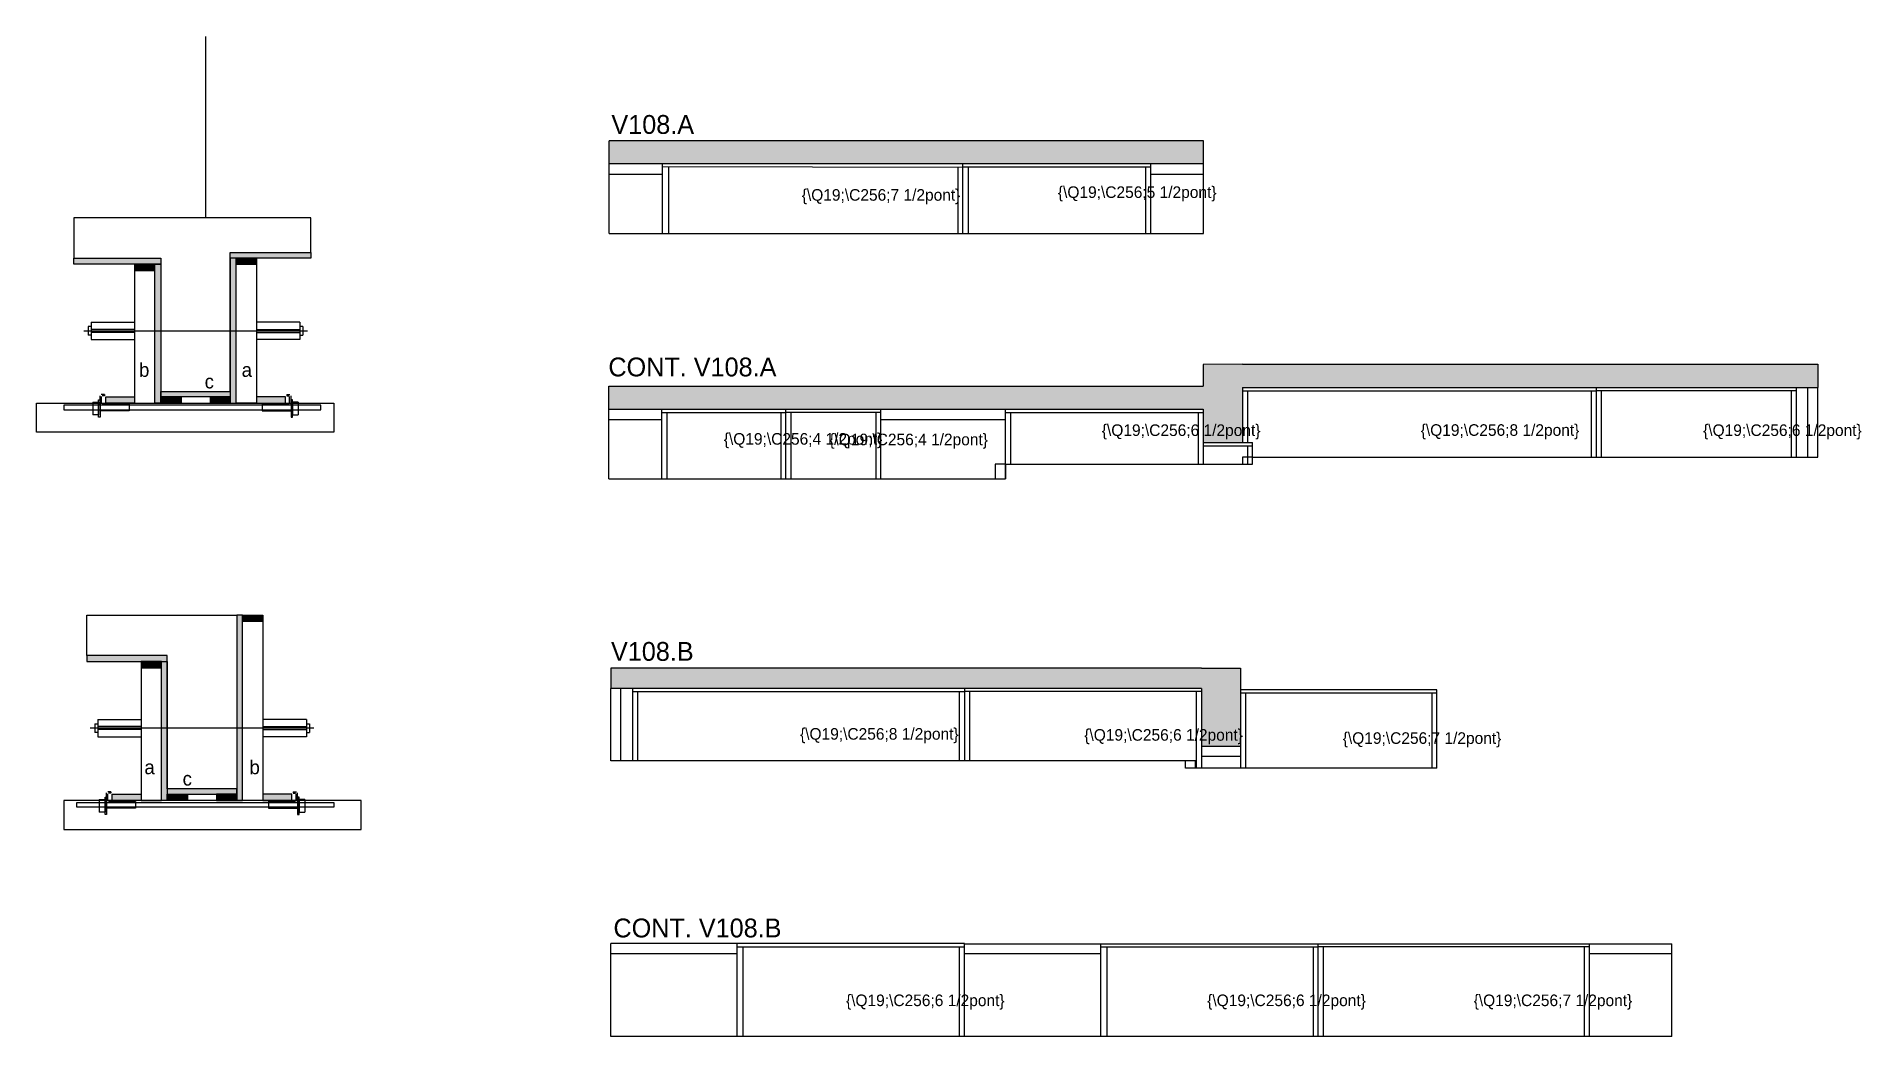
# Model space of a CAD drawing. Header units: metres. Extents: x 1705 to 2964, y 13934 to 14624.
import ezdxf

# ---------------------------------------------------------------- set-up
doc = ezdxf.new("R2010")
doc.units = ezdxf.units.M
for name, color, linetype in [('barrote', 7, 'Continuous'), ('CONCRETO', 7, 'Continuous'), ('COTA', 7, 'Continuous'), ('detalhes', 7, 'Continuous'), ('Hachura', 7, 'Continuous'), ('Madeira', 7, 'Continuous'), ('Painéis', 7, 'Continuous'), ('presilha', 7, 'Continuous'), ('SARR_2.2x7', 7, 'Continuous'), ('SARR_3.5x7', 7, 'Continuous'), ('SCO-___-LAJ', 7, 'Continuous'), ('TENSOR', 7, 'Continuous'), ('texto', 7, 'Continuous'), ('Texto Seção', 7, 'Continuous')]:
    doc.layers.add(name, color=color, linetype=linetype)

msp = doc.modelspace()

# ---------------------------------------------------------------- hatches: boundary and pattern name
at = {"layer": 'COTA'}
h = msp.add_hatch(color=7, dxfattribs=at)
h.dxf.hatch_style = 1
h.paths.add_polyline_path([(2510.6, 14552.4), (2100.6, 14552.4), (2100.6, 14536.4), (2510.6, 14536.4), (2510.6, 14552.4)])
h = msp.add_hatch(color=7, dxfattribs=at)
h.dxf.hatch_style = 1
h.paths.add_polyline_path([(2934.4, 14382.1), (2934.4, 14398.2), (2934.4, 14398.2), (2537.4, 14398.2), (2537.4, 14398.2), (2510.4, 14398.1), (2510.4, 14398.1), (2510.4, 14383.1), (2510.4, 14383.1), (2100.4, 14383.1), (2100.4, 14383.1), (2100.4, 14367.1), (2100.4, 14367.1), (2510.4, 14367.1), (2510.4, 14367.1), (2510.4, 14344.1), (2510.4, 14344.1), (2537.4, 14344.1), (2537.4, 14344.1), (2537.4, 14382.1), (2537.4, 14382.1), (2934.4, 14382.1)])
h = msp.add_hatch(color=7, dxfattribs=at)
h.dxf.hatch_style = 1
h.paths.add_polyline_path([(2101.6, 14188.6), (2101.6, 14174.6), (2101.6, 14174.6), (2509.1, 14174.6), (2509.1, 14174.6), (2509.1, 14134.6), (2509.1, 14134.6), (2536.1, 14134.6), (2536.1, 14134.6), (2536.1, 14188.6), (2536.1, 14188.6), (2509.1, 14188.6), (2509.1, 14188.6), (2101.6, 14188.6)])
at = {"layer": 'Hachura'}
h = msp.add_hatch(color=7, dxfattribs=at)
h.dxf.hatch_style = 1
h.paths.add_polyline_path([(1731.2, 14467.3), (1731.2, 14471.3), (1731.2, 14471.3), (1791.2, 14471.3), (1791.2, 14471.3), (1791.2, 14467.3), (1791.2, 14467.3), (1731.2, 14467.3)])
h = msp.add_hatch(color=7, dxfattribs=at)
h.dxf.hatch_style = 1
h.paths.add_polyline_path([(1787.2, 14462.9), (1787.2, 14467.3), (1787.2, 14467.3), (1773.2, 14467.3), (1773.2, 14467.3), (1773.2, 14462.9), (1773.2, 14462.9), (1787.2, 14462.9)])
h = msp.add_hatch(color=7, dxfattribs=at)
h.dxf.hatch_style = 1
h.paths.add_polyline_path([(1787.2, 14467.3), (1791.2, 14467.3), (1791.2, 14467.3), (1791.2, 14371.3), (1791.2, 14371.3), (1787.2, 14371.3), (1787.2, 14371.3), (1787.2, 14467.3)])
h = msp.add_hatch(color=7, dxfattribs=at)
h.dxf.hatch_style = 1
h.paths.add_polyline_path([(1839.2, 14471.3), (1839.2, 14475.3), (1839.2, 14475.3), (1894.8, 14475.3), (1894.8, 14475.3), (1894.8, 14471.3), (1894.8, 14471.3), (1839.2, 14471.3)])
h = msp.add_hatch(color=7, dxfattribs=at)
h.dxf.hatch_style = 1
h.paths.add_polyline_path([(1843.2, 14471.3), (1839.2, 14471.3), (1839.2, 14471.3), (1839.2, 14371.3), (1839.2, 14371.3), (1843.2, 14371.3), (1843.2, 14371.3), (1843.2, 14471.3)])
h = msp.add_hatch(color=7, dxfattribs=at)
h.dxf.hatch_style = 1
h.paths.add_polyline_path([(1843.2, 14466.9), (1843.2, 14471.3), (1843.2, 14471.3), (1857.2, 14471.3), (1857.2, 14471.3), (1857.2, 14466.9), (1857.2, 14466.9), (1843.2, 14466.9)])
h = msp.add_hatch(color=7, dxfattribs=at)
h.dxf.hatch_style = 1
h.paths.add_polyline_path([(1791.2, 14375.7), (1791.2, 14379.3), (1791.2, 14379.3), (1839.2, 14379.3), (1839.2, 14379.3), (1839.2, 14375.7), (1839.2, 14375.7), (1791.2, 14375.7)])
h = msp.add_hatch(color=7, dxfattribs=at)
h.dxf.hatch_style = 1
h.paths.add_polyline_path([(1753.2, 14371.3), (1753.2, 14375.7), (1753.2, 14375.7), (1773.2, 14375.7), (1773.2, 14375.7), (1773.2, 14371.3), (1773.2, 14371.3), (1753.2, 14371.3)])
h = msp.add_hatch(color=7, dxfattribs=at)
h.dxf.hatch_style = 1
h.paths.add_polyline_path([(1791.2, 14371.3), (1791.2, 14375.7), (1791.2, 14375.7), (1805.2, 14375.7), (1805.2, 14375.7), (1805.2, 14371.3), (1805.2, 14371.3), (1791.2, 14371.3)])
h = msp.add_hatch(color=7, dxfattribs=at)
h.dxf.hatch_style = 1
h.paths.add_polyline_path([(1839.2, 14371.3), (1839.2, 14375.7), (1839.2, 14375.7), (1825.2, 14375.7), (1825.2, 14375.7), (1825.2, 14371.3), (1825.2, 14371.3), (1839.2, 14371.3)])
h = msp.add_hatch(color=7, dxfattribs=at)
h.dxf.hatch_style = 1
h.paths.add_polyline_path([(1877.2, 14371.3), (1877.2, 14375.7), (1877.2, 14375.7), (1857.2, 14375.7), (1857.2, 14375.7), (1857.2, 14371.3), (1857.2, 14371.3), (1877.2, 14371.3)])
h = msp.add_hatch(color=7, dxfattribs=at)
h.dxf.hatch_style = 1
h.paths.add_polyline_path([(1847.7, 14225.2), (1843.7, 14225.2), (1843.7, 14225.2), (1843.7, 14097.2), (1843.7, 14097.2), (1847.7, 14097.2), (1847.7, 14097.2), (1847.7, 14225.2)])
h = msp.add_hatch(color=7, dxfattribs=at)
h.dxf.hatch_style = 1
h.paths.add_polyline_path([(1847.7, 14220.8), (1847.7, 14225.2), (1847.7, 14225.2), (1861.7, 14225.2), (1861.7, 14225.2), (1861.7, 14220.8), (1861.7, 14220.8), (1847.7, 14220.8)])
h = msp.add_hatch(color=7, dxfattribs=at)
h.dxf.hatch_style = 1
h.paths.add_polyline_path([(1795.7, 14193.2), (1795.7, 14197.2), (1795.7, 14197.2), (1740.1, 14197.2), (1740.1, 14197.2), (1740.1, 14193.2), (1740.1, 14193.2), (1795.7, 14193.2)])
h = msp.add_hatch(color=7, dxfattribs=at)
h.dxf.hatch_style = 1
h.paths.add_polyline_path([(1791.7, 14188.8), (1791.7, 14193.2), (1791.7, 14193.2), (1777.7, 14193.2), (1777.7, 14193.2), (1777.7, 14188.8), (1777.7, 14188.8), (1791.7, 14188.8)])
h = msp.add_hatch(color=7, dxfattribs=at)
h.dxf.hatch_style = 1
h.paths.add_polyline_path([(1791.7, 14197.2), (1795.7, 14197.2), (1795.7, 14197.2), (1795.7, 14097.2), (1795.7, 14097.2), (1791.7, 14097.2), (1791.7, 14097.2), (1791.7, 14197.2)])
h = msp.add_hatch(color=7, dxfattribs=at)
h.dxf.hatch_style = 1
h.paths.add_polyline_path([(1757.7, 14097.2), (1757.7, 14101.6), (1757.7, 14101.6), (1777.7, 14101.6), (1777.7, 14101.6), (1777.7, 14097.2), (1777.7, 14097.2), (1757.7, 14097.2)])
h = msp.add_hatch(color=7, dxfattribs=at)
h.dxf.hatch_style = 1
h.paths.add_polyline_path([(1843.7, 14101.6), (1843.7, 14105.2), (1843.7, 14105.2), (1795.7, 14105.2), (1795.7, 14105.2), (1795.7, 14101.6), (1795.7, 14101.6), (1843.7, 14101.6)])
h = msp.add_hatch(color=7, dxfattribs=at)
h.dxf.hatch_style = 1
h.paths.add_polyline_path([(1795.7, 14097.2), (1795.7, 14101.6), (1795.7, 14101.6), (1809.7, 14101.6), (1809.7, 14101.6), (1809.7, 14097.2), (1809.7, 14097.2), (1795.7, 14097.2)])
h = msp.add_hatch(color=7, dxfattribs=at)
h.dxf.hatch_style = 1
h.paths.add_polyline_path([(1843.7, 14097.2), (1843.7, 14101.6), (1843.7, 14101.6), (1829.7, 14101.6), (1829.7, 14101.6), (1829.7, 14097.2), (1829.7, 14097.2), (1843.7, 14097.2)])
h = msp.add_hatch(color=7, dxfattribs=at)
h.dxf.hatch_style = 1
h.paths.add_polyline_path([(1881.7, 14097.2), (1881.7, 14101.6), (1881.7, 14101.6), (1861.7, 14101.6), (1861.7, 14101.6), (1861.7, 14097.2), (1861.7, 14097.2), (1881.7, 14097.2)])

# ---------------------------------------------------------------- linework, layer by layer
at = {"color": 7, "lineweight": 25}
for p, q in [((1741.2, 14424.2), (1741.2, 14418.2)), ((1743.2, 14424.2), (1741.2, 14424.2)), ((1743.2, 14418.2), (1741.2, 14418.2)), ((1743.2, 14427.2), (1743.2, 14415.2)), ((1743.2, 14427.2), (1773.2, 14427.2)), ((1773.2, 14422.2), (1743.2, 14422.2)), ((1773.2, 14420.2), (1743.2, 14420.2)), ((1887.2, 14427.2), (1857.2, 14427.2)), ((1857.2, 14422.2), (1887.2, 14422.2)), ((1857.2, 14420.2), (1887.2, 14420.2)), ((1887.2, 14427.2), (1887.2, 14415.2)), ((1889.2, 14424.2), (1887.2, 14424.2)), ((1887.2, 14418.2), (1889.2, 14418.2)), ((1889.2, 14424.2), (1889.2, 14418.2)), ((1743.2, 14415.2), (1773.2, 14415.2)), ((1887.2, 14415.2), (1857.2, 14415.2)), ((1747.7, 14153.2), (1747.7, 14141.2)), ((1747.7, 14153.2), (1777.7, 14153.2)), ((1891.7, 14153.2), (1861.7, 14153.2)), ((1891.7, 14153.2), (1891.7, 14141.2)), ((1745.7, 14150.2), (1745.7, 14144.2)), ((1745.7, 14150.2), (1747.7, 14150.2)), ((1747.7, 14144.2), (1745.7, 14144.2)), ((1777.7, 14148.2), (1747.7, 14148.2)), ((1777.7, 14146.2), (1747.7, 14146.2)), ((1747.7, 14141.2), (1777.7, 14141.2)), ((1861.7, 14148.2), (1891.7, 14148.2)), ((1861.7, 14146.2), (1891.7, 14146.2)), ((1891.7, 14141.2), (1861.7, 14141.2)), ((1891.7, 14150.2), (1893.7, 14150.2)), ((1891.7, 14144.2), (1893.7, 14144.2)), ((1893.7, 14150.2), (1893.7, 14144.2))]:
    msp.add_line(p, q, dxfattribs=at)
at = {"layer": 'barrote', "color": 7, "lineweight": 25}
for points in [[(1910.7, 14351.3), (1705.5, 14351.3), (1705.5, 14371.3), (1910.7, 14371.3)], [(1724.3, 14077.2), (1929.4, 14077.2), (1929.4, 14097.2), (1724.3, 14097.2)]]:
    msp.add_lwpolyline(points, close=True, dxfattribs=at)
at = {"layer": 'CONCRETO', "color": 7, "lineweight": 25}
for points in [[(1894.8, 14475.3), (1894.8, 14499.3), (1731.2, 14499.3), (1731.2, 14471.3), (1791.2, 14471.3), (1791.2, 14379.3), (1839.2, 14379.3), (1839.2, 14475.3)], [(1740.1, 14197.2), (1740.1, 14225.2), (1843.7, 14225.2), (1843.7, 14197.2), (1843.7, 14197.2), (1843.7, 14105.2), (1795.7, 14105.2), (1795.7, 14197.2)]]:
    msp.add_lwpolyline(points, close=True, dxfattribs=at)
at = {"layer": 'COTA', "color": 7, "lineweight": 25}
for p, q in [((2100.6, 14536.4), (2100.6, 14552.4)), ((2510.6, 14552.4), (2100.6, 14552.4)), ((2510.6, 14536.4), (2510.6, 14552.4)), ((2537.4, 14398.2), (2510.4, 14398.1)), ((2510.4, 14398.1), (2510.4, 14383.1)), ((2537.4, 14398.2), (2934.4, 14398.2)), ((2934.4, 14398.2), (2934.4, 14382.1)), ((2100.4, 14367.1), (2100.4, 14383.1)), ((2100.4, 14383.1), (2510.4, 14383.1)), ((2101.6, 14188.6), (2101.6, 14174.6)), ((2509.1, 14188.6), (2101.6, 14188.6)), ((2509.1, 14188.6), (2536.1, 14188.6)), ((2536.1, 14188.6), (2536.1, 14173.6)), ((2671.6, 14173.6), (2671.6, 14173.6))]:
    msp.add_line(p, q, dxfattribs=at)
at = {"layer": 'Defpoints', "color": 7, "lineweight": 25}
msp.add_line((1822.4, 14499.3), (1822.4, 14624.3), dxfattribs=at)
at = {"layer": 'Madeira', "color": 7, "lineweight": 25}
for points in [[(1787.2, 14462.9), (1787.2, 14467.3), (1773.2, 14467.3), (1773.2, 14462.9)], [(1787.2, 14467.3), (1773.2, 14467.3), (1773.2, 14371.3), (1787.2, 14371.3)], [(1843.2, 14466.9), (1843.2, 14471.3), (1857.2, 14471.3), (1857.2, 14466.9)], [(1843.2, 14471.3), (1857.2, 14471.3), (1857.2, 14371.3), (1843.2, 14371.3)], [(1753.2, 14371.3), (1753.2, 14375.7), (1773.2, 14375.7), (1773.2, 14371.3)], [(1791.2, 14371.3), (1791.2, 14375.7), (1805.2, 14375.7), (1805.2, 14371.3)], [(1839.2, 14371.3), (1839.2, 14375.7), (1825.2, 14375.7), (1825.2, 14371.3)], [(1877.2, 14371.3), (1877.2, 14375.7), (1857.2, 14375.7), (1857.2, 14371.3)], [(1847.7, 14220.8), (1847.7, 14225.2), (1861.7, 14225.2), (1861.7, 14220.8)], [(1847.7, 14225.2), (1861.7, 14225.2), (1861.7, 14097.2), (1847.7, 14097.2)], [(1791.7, 14188.8), (1791.7, 14193.2), (1777.7, 14193.2), (1777.7, 14188.8)], [(1791.7, 14193.2), (1777.7, 14193.2), (1777.7, 14097.2), (1791.7, 14097.2)], [(1757.7, 14097.2), (1757.7, 14101.6), (1777.7, 14101.6), (1777.7, 14097.2)], [(1795.7, 14097.2), (1795.7, 14101.6), (1809.7, 14101.6), (1809.7, 14097.2)], [(1843.7, 14097.2), (1843.7, 14101.6), (1829.7, 14101.6), (1829.7, 14097.2)], [(1881.7, 14097.2), (1881.7, 14101.6), (1861.7, 14101.6), (1861.7, 14097.2)]]:
    msp.add_lwpolyline(points, close=True, dxfattribs=at)
at = {"layer": 'Painéis', "color": 7, "lineweight": 25}
for p, q in [((2137.1, 14552.4), (2137.1, 14552.4)), ((2100.6, 14488.4), (2100.6, 14536.4)), ((2510.6, 14536.4), (2100.6, 14536.4)), ((2344.6, 14488.4), (2344.6, 14536.4)), ((2510.6, 14488.4), (2510.6, 14536.4)), ((2100.6, 14488.4), (2510.6, 14488.4)), ((2537.4, 14382.1), (2537.4, 14344.1)), ((2537.4, 14382.1), (2934.4, 14382.1)), ((2781.4, 14382.1), (2781.4, 14334.1)), ((2934.4, 14334.1), (2934.4, 14382.1)), ((2100.4, 14319.1), (2100.4, 14367.1)), ((2100.4, 14367.1), (2510.4, 14367.1)), ((2222.4, 14319.1), (2222.4, 14367.1)), ((2373.9, 14319.1), (2373.9, 14367.1)), ((2510.4, 14367.1), (2510.4, 14344.1)), ((2510.4, 14344.1), (2544.4, 14344.1)), ((2544.4, 14329.2), (2544.4, 14344.1)), ((2373.9, 14329.2), (2544.4, 14329.2)), ((2544.4, 14334.1), (2934.4, 14334.1)), ((2100.4, 14319.1), (2373.9, 14319.1)), ((2509.1, 14174.6), (2101.6, 14174.6)), ((2101.6, 14124.6), (2101.6, 14174.6)), ((2345.6, 14174.6), (2345.6, 14124.6)), ((2509.1, 14174.6), (2509.1, 14119.6)), ((2671.6, 14173.6), (2536.1, 14173.6)), ((2536.1, 14173.6), (2536.1, 14134.6)), ((2671.6, 14119.6), (2671.6, 14173.6)), ((2536.1, 14134.6), (2509.1, 14134.6)), ((2498.1, 14124.6), (2101.6, 14124.6)), ((2498.1, 14119.6), (2498.1, 14124.6)), ((2671.6, 14119.6), (2498.1, 14119.6)), ((2101.6, 13934.5), (2101.6, 13998.5)), ((2345.6, 13998.5), (2101.6, 13998.5)), ((2345.6, 13934.5), (2345.6, 13998.5)), ((2345.6, 13934.4), (2345.6, 13998.4)), ((2345.6, 13998.4), (2833.6, 13998.4)), ((2589.6, 13934.5), (2589.6, 13998.4)), ((2776.6, 13998.4), (2776.6, 13998.5)), ((2833.6, 13934.5), (2833.6, 13998.4)), ((2345.6, 13934.5), (2101.6, 13934.5)), ((2833.6, 13934.5), (2345.6, 13934.4))]:
    msp.add_line(p, q, dxfattribs=at)
for points in [[(1731.2, 14467.3), (1731.2, 14471.3), (1791.2, 14471.3), (1791.2, 14467.3)], [(1787.2, 14467.3), (1791.2, 14467.3), (1791.2, 14371.3), (1787.2, 14371.3)], [(1839.2, 14471.3), (1839.2, 14475.3), (1894.8, 14475.3), (1894.8, 14471.3)], [(1843.2, 14471.3), (1839.2, 14471.3), (1839.2, 14371.3), (1843.2, 14371.3)], [(1791.2, 14375.7), (1791.2, 14379.3), (1839.2, 14379.3), (1839.2, 14375.7)], [(1847.7, 14225.2), (1843.7, 14225.2), (1843.7, 14097.2), (1847.7, 14097.2)], [(1795.7, 14193.2), (1795.7, 14197.2), (1740.1, 14197.2), (1740.1, 14193.2)], [(1791.7, 14193.2), (1795.7, 14193.2), (1795.7, 14097.2), (1791.7, 14097.2)], [(1843.7, 14101.6), (1843.7, 14105.2), (1795.7, 14105.2), (1795.7, 14101.6)]]:
    msp.add_lwpolyline(points, close=True, dxfattribs=at)
at = {"layer": 'presilha', "color": 7, "lineweight": 25}
for p, q in [((1744.3, 14372), (1748.3, 14372)), ((1744.3, 14372), (1744.3, 14363.3)), ((1748.3, 14373.6), (1749.3, 14373.6)), ((1748.3, 14361.6), (1748.3, 14373.6)), ((1748.3, 14372), (1748.3, 14363.3)), ((1749.3, 14370.4), (1749.3, 14376.5)), ((1749.3, 14373.6), (1749.3, 14361.6)), ((1769.3, 14366), (1749.3, 14366)), ((1752.3, 14377.3), (1750.1, 14377.3)), ((1750.3, 14371), (1750.3, 14375.9)), ((1752.3, 14376.3), (1750.7, 14376.3)), ((1769.3, 14370.6), (1750.7, 14370.6)), ((1752.3, 14377.3), (1752.3, 14376.3)), ((1769.3, 14370.6), (1769.3, 14366)), ((1861.1, 14370.6), (1861.1, 14366)), ((1861.1, 14370.6), (1879.7, 14370.6)), ((1861.1, 14366), (1881.1, 14366)), ((1878.1, 14377.3), (1878.1, 14376.3)), ((1878.1, 14377.3), (1880.3, 14377.3)), ((1878.1, 14376.3), (1879.7, 14376.3)), ((1880.1, 14371), (1880.1, 14375.9)), ((1881.1, 14370.4), (1881.1, 14376.5)), ((1882.1, 14373.6), (1881.1, 14373.6)), ((1881.1, 14373.6), (1881.1, 14361.6)), ((1882.1, 14361.6), (1882.1, 14373.6)), ((1886.1, 14372), (1882.1, 14372)), ((1882.1, 14372), (1882.1, 14363.3)), ((1886.1, 14372), (1886.1, 14363.3)), ((1748.3, 14363.3), (1744.3, 14363.3)), ((1749.3, 14361.6), (1748.3, 14361.6)), ((1881.1, 14361.6), (1882.1, 14361.6)), ((1882.1, 14363.3), (1886.1, 14363.3)), ((1753.8, 14096.4), (1753.8, 14102.5)), ((1756.8, 14103.3), (1754.6, 14103.3)), ((1754.8, 14097), (1754.8, 14101.9)), ((1756.8, 14102.3), (1755.2, 14102.3)), ((1756.8, 14103.3), (1756.8, 14102.3)), ((1882.6, 14103.3), (1882.6, 14102.3)), ((1882.6, 14103.3), (1884.8, 14103.3)), ((1882.6, 14102.3), (1884.2, 14102.3)), ((1884.6, 14097), (1884.6, 14101.9)), ((1885.6, 14096.4), (1885.6, 14102.5)), ((1748.8, 14097.9), (1752.8, 14097.9)), ((1748.8, 14097.9), (1748.8, 14089.3)), ((1752.8, 14089.3), (1748.8, 14089.3)), ((1752.8, 14099.6), (1753.8, 14099.6)), ((1752.8, 14087.6), (1752.8, 14099.6)), ((1752.8, 14097.9), (1752.8, 14089.3)), ((1753.8, 14099.6), (1753.8, 14087.6)), ((1773.8, 14092), (1753.8, 14092)), ((1773.8, 14096.6), (1755.2, 14096.6)), ((1773.8, 14096.6), (1773.8, 14092)), ((1865.6, 14096.6), (1865.6, 14092)), ((1865.6, 14096.6), (1884.2, 14096.6)), ((1865.6, 14092), (1885.6, 14092)), ((1886.6, 14099.6), (1885.6, 14099.6)), ((1885.6, 14099.6), (1885.6, 14087.6)), ((1886.6, 14087.6), (1886.6, 14099.6)), ((1890.6, 14097.9), (1886.6, 14097.9)), ((1886.6, 14097.9), (1886.6, 14089.3)), ((1886.6, 14089.3), (1890.6, 14089.3)), ((1890.6, 14097.9), (1890.6, 14089.3)), ((1753.8, 14087.6), (1752.8, 14087.6)), ((1885.6, 14087.6), (1886.6, 14087.6))]:
    msp.add_line(p, q, dxfattribs=at)
at = {"layer": 'SARR_2.2x7', "color": 7, "lineweight": 25}
for p, q in [((2100.6, 14529.4), (2137.1, 14529.4)), ((2137.1, 14534.6), (2344.6, 14534.2)), ((2137.1, 14534.6), (2344.6, 14534.2)), ((2474.1, 14534.2), (2344.6, 14534.2)), ((2474.1, 14529.4), (2510.6, 14529.4)), ((2537.4, 14379.9), (2781.4, 14379.9)), ((2617.9, 14379.9), (2781.4, 14379.9)), ((2919.4, 14379.9), (2781.4, 14379.9)), ((2927.4, 14334.1), (2927.4, 14382.1)), ((2100.4, 14360.1), (2136.9, 14360.1)), ((2136.9, 14364.9), (2222.4, 14364.9)), ((2136.9, 14364.9), (2222.4, 14364.9)), ((2287.9, 14364.9), (2222.4, 14364.9)), ((2287.9, 14360.1), (2373.9, 14360.1)), ((2373.9, 14364.9), (2510.4, 14364.9)), ((2510.4, 14341.9), (2544.4, 14341.9)), ((2373.9, 14329.2), (2366.9, 14329.2)), ((2366.9, 14329.2), (2366.9, 14319.1)), ((2373.9, 14329.2), (2373.9, 14319.1)), ((2544.4, 14334.1), (2537.4, 14334.1)), ((2537.4, 14334.1), (2537.4, 14329.2)), ((2108.6, 14124.6), (2108.6, 14174.6)), ((2116.6, 14172.4), (2345.6, 14172.4)), ((2116.6, 14172.4), (2345.6, 14172.4)), ((2509.1, 14172.4), (2345.6, 14172.4)), ((2671.6, 14171.4), (2536.1, 14171.4)), ((2536.1, 14127.6), (2509.1, 14127.6)), ((2505.1, 14124.6), (2498.1, 14124.6)), ((2505.1, 14119.6), (2505.1, 14124.6)), ((2188.6, 13991.5), (2101.6, 13991.5)), ((2188.6, 13996.3), (2345.6, 13996.3)), ((2439.6, 13991.4), (2345.6, 13991.4)), ((2439.6, 13996.2), (2589.6, 13996.2)), ((2776.6, 13996.2), (2589.6, 13996.2)), ((2833.6, 13991.4), (2776.6, 13991.4))]:
    msp.add_line(p, q, dxfattribs=at)
at = {"layer": 'SARR_3.5x7', "color": 7, "lineweight": 25}
for p, q in [((2137.1, 14536.8), (2137.1, 14488.8)), ((2141.6, 14488.8), (2141.6, 14534.6)), ((2341.1, 14534.2), (2341.1, 14488.4)), ((2348.1, 14534.2), (2348.1, 14488.4)), ((2470.6, 14534.2), (2470.6, 14488.4)), ((2474.1, 14536.4), (2474.1, 14488.4)), ((2540.9, 14379.9), (2540.9, 14344.1)), ((2777.9, 14379.9), (2777.9, 14334.1)), ((2784.9, 14379.9), (2784.9, 14334.1)), ((2915.9, 14379.9), (2915.9, 14334.1)), ((2919.4, 14382.1), (2919.4, 14334.1)), ((2136.9, 14319.1), (2136.9, 14367.1)), ((2287.9, 14319.1), (2287.9, 14367.1)), ((2140.4, 14364.9), (2140.4, 14319.1)), ((2218.9, 14364.9), (2218.9, 14319.1)), ((2225.9, 14364.9), (2225.9, 14319.1)), ((2284.4, 14364.9), (2284.4, 14319.1)), ((2377.4, 14364.9), (2377.4, 14329.2)), ((2506.9, 14364.9), (2506.9, 14329.2)), ((2510.4, 14364.9), (2510.4, 14329.2)), ((2540.9, 14341.9), (2540.9, 14329.2)), ((2116.6, 14174.6), (2116.6, 14124.6)), ((2120.1, 14172.4), (2120.1, 14124.6)), ((2342.1, 14172.4), (2342.1, 14124.6)), ((2349.1, 14172.4), (2349.1, 14124.6)), ((2505.6, 14172.4), (2505.6, 14119.6)), ((2536.1, 14171.4), (2536.1, 14119.6)), ((2539.6, 14171.4), (2539.6, 14119.6)), ((2668.1, 14171.4), (2668.1, 14119.6)), ((2188.6, 13998.5), (2188.6, 13934.5)), ((2193.1, 13934.5), (2193.1, 13996.3)), ((2342.1, 13996.2), (2342.1, 13934.5)), ((2439.6, 13998.4), (2439.6, 13934.5)), ((2444.1, 13934.5), (2444.1, 13996.2)), ((2586.1, 13996.2), (2586.1, 13934.5)), ((2593.1, 13996.2), (2593.1, 13934.5)), ((2773.1, 13996.2), (2773.1, 13934.5)), ((2776.6, 13998.4), (2776.6, 13934.5))]:
    msp.add_line(p, q, dxfattribs=at)
at = {"layer": 'SCO-___-LAJ', "color": 7, "lineweight": 25}
for points in [[(1901.7, 14369.9), (1724.4, 14369.9), (1724.4, 14366.7), (1901.7, 14366.7)], [(1733.3, 14095.9), (1910.6, 14095.9), (1910.6, 14092.7), (1733.3, 14092.7)]]:
    msp.add_lwpolyline(points, close=True, dxfattribs=at)
at = {"layer": 'TENSOR', "color": 7, "lineweight": 25}
for p, q in [((1738.2, 14421.2), (1892.5, 14421.2)), ((1896.7, 14147.2), (1742.4, 14147.2))]:
    msp.add_line(p, q, dxfattribs=at)

# ---------------------------------------------------------------- texts
at = {"layer": 'detalhes', "color": 7, "lineweight": 25}
for s, p in [('b', (1776.2, 14389.5)), ('a', (1847, 14389.5)), ('c', (1821.5, 14381.5)), ('a', (1779.9, 14115.4)), ('c', (1806.3, 14107.5)), ('b', (1852.4, 14115.4))]:
    msp.add_text(s, height=9.6, dxfattribs=at).set_placement(p)
at = {"layer": 'texto', "color": 7, "lineweight": 25}
for s, p in [('{\\Q19;\\C256;7 1/2pont}', (2233.4, 14511)), ('{\\Q19;\\C256;5 1/2pont}', (2410.1, 14512.9)), ('{\\Q19;\\C256;6 1/2pont}', (2440.4, 14348.7)), ('{\\Q19;\\C256;8 1/2pont}', (2660.4, 14348.8)), ('{\\Q19;\\C256;6 1/2pont}', (2855.2, 14348.7)), ('{\\Q19;\\C256;4 1/2pont}', (2179.6, 14342.7)), ('{\\Q19;\\C256;4 1/2pont}', (2252.4, 14342.3)), ('{\\Q19;\\C256;8 1/2pont}', (2232.2, 14139.2)), ('{\\Q19;\\C256;6 1/2pont}', (2428.3, 14138.5)), ('{\\Q19;\\C256;7 1/2pont}', (2606.6, 14136.3)), ('{\\Q19;\\C256;6 1/2pont}', (2263.9, 13955.4)), ('{\\Q19;\\C256;6 1/2pont}', (2513.1, 13955.4)), ('{\\Q19;\\C256;7 1/2pont}', (2696.9, 13955.4))]:
    msp.add_text(s, height=8, dxfattribs=at).set_placement(p)
at = {"layer": 'Texto Seção', "color": 7, "lineweight": 25}
for s, p in [('V108.A', (2102.1, 14557.1)), ('CONT. V108.A', (2100, 14389.8)), ('V108.B', (2101.8, 14193.6)), ('CONT. V108.B', (2103.5, 14002.8))]:
    msp.add_text(s, height=13, dxfattribs=at).set_placement(p)

doc.saveas('drawing.dxf')
